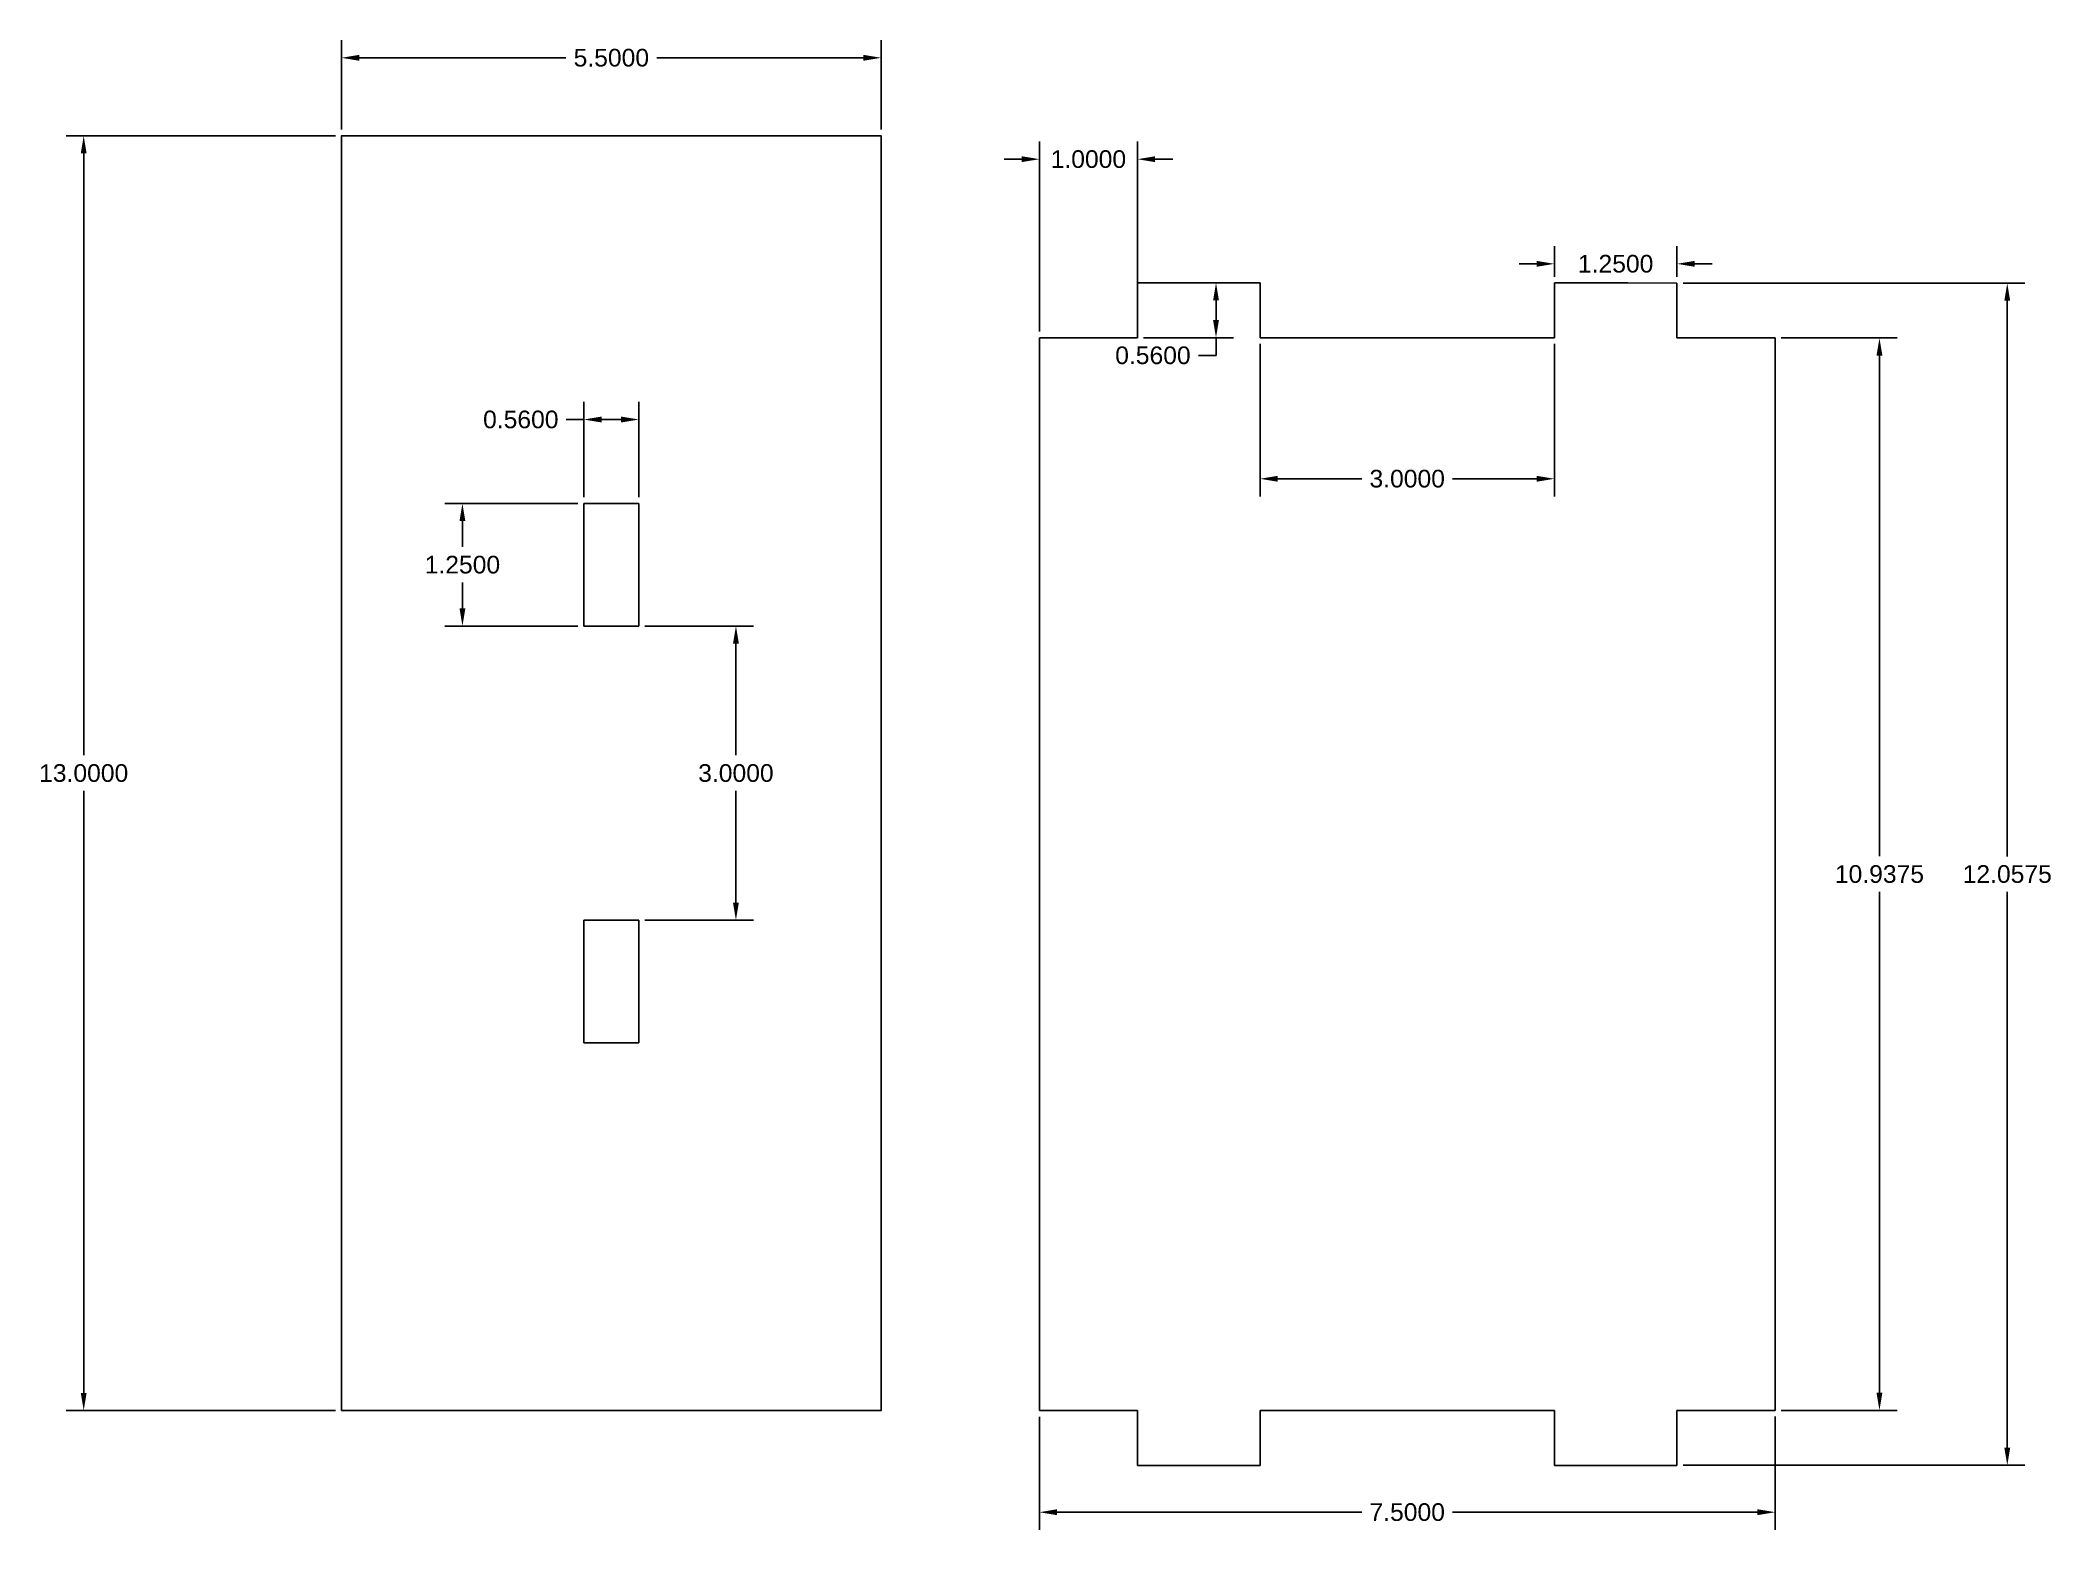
# Model space of a CAD drawing. Header units: centimetres. Extents: x -3.1 to 17.4, y -1.2 to 14.
import ezdxf

# ---------------------------------------------------------------- set-up
doc = ezdxf.new("R2010")
doc.units = ezdxf.units.CM
doc.header["$MEASUREMENT"] = 0
doc.styles.get("Standard").update_dxf_attribs({"font": 'arial.ttf'})
doc.dimstyles.get("Standard").update_dxf_attribs({"dimtxt": 0.18, "dimasz": 0.18, "dimexe": 0.18, "dimexo": 0.0625, "dimgap": 0.09, "dimtad": 0, "dimtih": 1, "dimtoh": 1, "dimdec": 4, "dimzin": 0, "dimdsep": 46, "dimtxsty": 'Standard', "dimcen": 0.09, "dimadec": 0, "dimazin": 0, "dimtfac": 1, "dimtdec": 4, "dimtofl": 0, "dimtmove": 0, "dimatfit": 3, "dimfxl": 1, "dimtolj": 1, "dimtzin": 0, "dimarcsym": 0})

# ---------------------------------------------------------------- blocks, each defined once
blk = doc.blocks.new('*D1')
at = {"color": 0, "lineweight": -2, "transparency": 16777216}
for p, q in [((-0.075, 13.012), (-2.822, 13.012)), ((-2.642, 12.832), (-2.642, 6.694)), ((-2.642, 0.192), (-2.642, 6.33)), ((-0.075, 0.012), (-2.822, 0.012))]:
    blk.add_line(p, q, dxfattribs=at)
at = {"color": 0, "transparency": 16777216}
for points in [[(-2.672, 12.832), (-2.612, 12.832), (-2.642, 13.012)], [(-2.672, 0.192), (-2.612, 0.192), (-2.642, 0.012)]]:
    blk.add_solid(points, dxfattribs=at)
at = {"layer": 'Defpoints', "color": 0, "transparency": 16777216}
for p in [(-0.013, 13.012), (-2.642, 0.012), (-0.013, 0.012)]:
    blk.add_point(p, dxfattribs=at)
at = {"color": 0, "transparency": 16777216, "insert": (-2.642, 6.512), "char_height": 0.18, "attachment_point": 5}
blk.add_mtext('\\A1;13.0000', dxfattribs=at)
blk = doc.blocks.new('*D3')
at = {"color": 0, "lineweight": -2, "transparency": 16777216}
for p, q in [((-0.013, 13.075), (-0.013, 13.987)), ((5.487, 13.075), (5.487, 13.987)), ((0.167, 13.807), (2.274, 13.807)), ((5.307, 13.807), (3.2, 13.807))]:
    blk.add_line(p, q, dxfattribs=at)
at = {"color": 0, "transparency": 16777216}
for points in [[(0.167, 13.837), (0.167, 13.777), (-0.013, 13.807)], [(5.307, 13.837), (5.307, 13.777), (5.487, 13.807)]]:
    blk.add_solid(points, dxfattribs=at)
at = {"layer": 'Defpoints', "color": 0, "transparency": 16777216}
for p in [(5.487, 13.807), (-0.013, 13.012), (5.487, 13.012)]:
    blk.add_point(p, dxfattribs=at)
at = {"color": 0, "transparency": 16777216, "insert": (2.737, 13.807), "char_height": 0.18, "attachment_point": 5}
blk.add_mtext('\\A1;5.5000', dxfattribs=at)
blk = doc.blocks.new('*D7')
at = {"color": 0, "lineweight": -2, "transparency": 16777216}
for p, q in [((7.1, 11.015), (7.1, 12.953)), ((8.1, 11.015), (8.1, 12.953)), ((6.92, 12.773), (6.74, 12.773)), ((8.28, 12.773), (8.46, 12.773))]:
    blk.add_line(p, q, dxfattribs=at)
at = {"color": 0, "transparency": 16777216}
for points in [[(6.92, 12.803), (6.92, 12.743), (7.1, 12.773)], [(8.28, 12.803), (8.28, 12.743), (8.1, 12.773)]]:
    blk.add_solid(points, dxfattribs=at)
at = {"layer": 'Defpoints', "color": 0, "transparency": 16777216}
for p in [(7.1, 12.773), (7.1, 10.952), (8.1, 10.952)]:
    blk.add_point(p, dxfattribs=at)
at = {"color": 0, "transparency": 16777216, "insert": (7.6, 12.773), "char_height": 0.18, "attachment_point": 5}
blk.add_mtext('\\A1;1.0000', dxfattribs=at)
blk = doc.blocks.new('*D8')
at = {"color": 0, "lineweight": -2, "transparency": 16777216}
for p, q in [((8.163, 11.512), (9.081, 11.512)), ((8.901, 11.332), (8.901, 11.132)), ((8.163, 10.952), (9.081, 10.952)), ((8.901, 10.952), (8.901, 10.772)), ((8.901, 10.772), (8.721, 10.772))]:
    blk.add_line(p, q, dxfattribs=at)
at = {"color": 0, "transparency": 16777216}
for points in [[(8.871, 11.332), (8.931, 11.332), (8.901, 11.512)], [(8.871, 11.132), (8.931, 11.132), (8.901, 10.952)]]:
    blk.add_solid(points, dxfattribs=at)
at = {"layer": 'Defpoints', "color": 0, "transparency": 16777216}
for p in [(8.1, 11.512), (8.1, 10.952), (8.901, 10.952)]:
    blk.add_point(p, dxfattribs=at)
at = {"color": 0, "transparency": 16777216, "insert": (8.258, 10.772), "char_height": 0.18, "attachment_point": 5}
blk.add_mtext('\\A1;0.5600', dxfattribs=at)
blk = doc.blocks.new('*D9')
at = {"color": 0, "lineweight": -2, "transparency": 16777216}
for p, q in [((7.1, -0.051), (7.1, -1.205)), ((14.6, -0.05), (14.6, -1.205)), ((7.28, -1.025), (10.388, -1.025)), ((14.42, -1.025), (11.313, -1.025))]:
    blk.add_line(p, q, dxfattribs=at)
at = {"color": 0, "transparency": 16777216}
for points in [[(7.28, -0.995), (7.28, -1.055), (7.1, -1.025)], [(14.42, -0.995), (14.42, -1.055), (14.6, -1.025)]]:
    blk.add_solid(points, dxfattribs=at)
at = {"layer": 'Defpoints', "color": 0, "transparency": 16777216}
for p in [(7.1, 0.011), (14.6, 0.013), (14.6, -1.025)]:
    blk.add_point(p, dxfattribs=at)
at = {"color": 0, "transparency": 16777216, "insert": (10.85, -1.025), "char_height": 0.18, "attachment_point": 5}
blk.add_mtext('\\A1;7.5000', dxfattribs=at)
blk = doc.blocks.new('*D11')
at = {"color": 0, "lineweight": -2, "transparency": 16777216}
for p, q in [((13.663, 11.51), (17.147, 11.51)), ((16.967, 11.33), (16.967, 5.663)), ((16.967, -0.367), (16.967, 5.3)), ((13.663, -0.547), (17.147, -0.547))]:
    blk.add_line(p, q, dxfattribs=at)
at = {"color": 0, "transparency": 16777216}
for points in [[(16.937, 11.33), (16.997, 11.33), (16.967, 11.51)], [(16.937, -0.367), (16.997, -0.367), (16.967, -0.547)]]:
    blk.add_solid(points, dxfattribs=at)
at = {"layer": 'Defpoints', "color": 0, "transparency": 16777216}
for p in [(13.6, 11.51), (13.6, -0.547), (16.967, -0.547)]:
    blk.add_point(p, dxfattribs=at)
at = {"color": 0, "transparency": 16777216, "insert": (16.967, 5.482), "char_height": 0.18, "attachment_point": 5}
blk.add_mtext('\\A1;12.0575', dxfattribs=at)
blk = doc.blocks.new('*D12')
at = {"color": 0, "lineweight": -2, "transparency": 16777216}
for p, q in [((14.663, 10.95), (15.844, 10.95)), ((15.664, 10.77), (15.664, 5.664)), ((15.664, 0.193), (15.664, 5.3)), ((14.663, 0.013), (15.844, 0.013))]:
    blk.add_line(p, q, dxfattribs=at)
at = {"color": 0, "transparency": 16777216}
for points in [[(15.634, 10.77), (15.694, 10.77), (15.664, 10.95)], [(15.634, 0.193), (15.694, 0.193), (15.664, 0.013)]]:
    blk.add_solid(points, dxfattribs=at)
at = {"layer": 'Defpoints', "color": 0, "transparency": 16777216}
for p in [(14.6, 10.95), (14.6, 0.013), (15.664, 0.013)]:
    blk.add_point(p, dxfattribs=at)
at = {"color": 0, "transparency": 16777216, "insert": (15.664, 5.482), "char_height": 0.18, "attachment_point": 5}
blk.add_mtext('\\A1;10.9375', dxfattribs=at)
blk = doc.blocks.new('*D13')
at = {"color": 0, "lineweight": -2, "transparency": 16777216}
for p, q in [((12.17, 11.706), (11.99, 11.706)), ((12.35, 11.573), (12.35, 11.886)), ((13.6, 11.573), (13.6, 11.886)), ((13.78, 11.706), (13.96, 11.706))]:
    blk.add_line(p, q, dxfattribs=at)
at = {"color": 0, "transparency": 16777216}
for points in [[(12.17, 11.736), (12.17, 11.676), (12.35, 11.706)], [(13.78, 11.736), (13.78, 11.676), (13.6, 11.706)]]:
    blk.add_solid(points, dxfattribs=at)
at = {"layer": 'Defpoints', "color": 0, "transparency": 16777216}
for p in [(12.35, 11.706), (12.35, 11.51), (13.6, 11.51)]:
    blk.add_point(p, dxfattribs=at)
at = {"color": 0, "transparency": 16777216, "insert": (12.975, 11.706), "char_height": 0.18, "attachment_point": 5}
blk.add_mtext('\\A1;1.2500', dxfattribs=at)
blk = doc.blocks.new('*D20')
at = {"color": 0, "lineweight": -2, "transparency": 16777216}
for p, q in [((9.35, 10.89), (9.35, 9.334)), ((12.35, 10.89), (12.35, 9.334)), ((9.53, 9.514), (10.387, 9.514)), ((12.17, 9.514), (11.313, 9.514))]:
    blk.add_line(p, q, dxfattribs=at)
at = {"color": 0, "transparency": 16777216}
for points in [[(9.53, 9.544), (9.53, 9.484), (9.35, 9.514)], [(12.17, 9.544), (12.17, 9.484), (12.35, 9.514)]]:
    blk.add_solid(points, dxfattribs=at)
at = {"layer": 'Defpoints', "color": 0, "transparency": 16777216}
for p in [(9.35, 10.952), (12.35, 10.952), (9.35, 9.514)]:
    blk.add_point(p, dxfattribs=at)
at = {"color": 0, "transparency": 16777216, "insert": (10.85, 9.514), "char_height": 0.18, "attachment_point": 5}
blk.add_mtext('\\A1;3.0000', dxfattribs=at)
blk = doc.blocks.new('*D21')
at = {"color": 0, "lineweight": -2, "transparency": 16777216}
for p, q in [((3.08, 8.012), (4.187, 8.012)), ((4.007, 7.832), (4.007, 6.694)), ((4.007, 5.192), (4.007, 6.33)), ((3.08, 5.012), (4.187, 5.012))]:
    blk.add_line(p, q, dxfattribs=at)
at = {"color": 0, "transparency": 16777216}
for points in [[(3.977, 7.832), (4.037, 7.832), (4.007, 8.012)], [(3.977, 5.192), (4.037, 5.192), (4.007, 5.012)]]:
    blk.add_solid(points, dxfattribs=at)
at = {"layer": 'Defpoints', "color": 0, "transparency": 16777216}
for p in [(3.017, 8.012), (3.017, 5.012), (4.007, 5.012)]:
    blk.add_point(p, dxfattribs=at)
at = {"color": 0, "transparency": 16777216, "insert": (4.007, 6.512), "char_height": 0.18, "attachment_point": 5}
blk.add_mtext('\\A1;3.0000', dxfattribs=at)
blk = doc.blocks.new('*D22')
at = {"color": 0, "lineweight": -2, "transparency": 16777216}
for p, q in [((2.457, 9.325), (2.457, 10.298)), ((3.017, 9.325), (3.017, 10.298)), ((2.457, 10.118), (2.277, 10.118)), ((2.837, 10.118), (2.637, 10.118))]:
    blk.add_line(p, q, dxfattribs=at)
at = {"color": 0, "transparency": 16777216}
for points in [[(2.637, 10.148), (2.637, 10.088), (2.457, 10.118)], [(2.837, 10.148), (2.837, 10.088), (3.017, 10.118)]]:
    blk.add_solid(points, dxfattribs=at)
at = {"layer": 'Defpoints', "color": 0, "transparency": 16777216}
for p in [(2.457, 10.118), (2.457, 9.262), (3.017, 9.262)]:
    blk.add_point(p, dxfattribs=at)
at = {"color": 0, "transparency": 16777216, "insert": (1.814, 10.118), "char_height": 0.18, "attachment_point": 5}
blk.add_mtext('\\A1;0.5600', dxfattribs=at)
blk = doc.blocks.new('*D23')
at = {"color": 0, "lineweight": -2, "transparency": 16777216}
for p, q in [((2.395, 9.262), (1.039, 9.262)), ((1.219, 9.082), (1.219, 8.819)), ((1.219, 8.192), (1.219, 8.455)), ((2.395, 8.012), (1.039, 8.012))]:
    blk.add_line(p, q, dxfattribs=at)
at = {"color": 0, "transparency": 16777216}
for points in [[(1.189, 9.082), (1.249, 9.082), (1.219, 9.262)], [(1.189, 8.192), (1.249, 8.192), (1.219, 8.012)]]:
    blk.add_solid(points, dxfattribs=at)
at = {"layer": 'Defpoints', "color": 0, "transparency": 16777216}
for p in [(1.219, 9.262), (2.457, 9.262), (2.457, 8.012)]:
    blk.add_point(p, dxfattribs=at)
at = {"color": 0, "transparency": 16777216, "insert": (1.219, 8.637), "char_height": 0.18, "attachment_point": 5}
blk.add_mtext('\\A1;1.2500', dxfattribs=at)

msp = doc.modelspace()

# ---------------------------------------------------------------- linework, layer by layer
for p, q in [((8.10009, 10.95201), (8.10009, 11.51201)), ((9.35009, 11.51201), (9.35009, 10.95201)), ((12.35009, 10.95201), (12.35009, 11.51201)), ((12.35009, 11.51201), (13.10009, 11.51201)), ((12.35009, 11.51201), (13.60008, 11.51035)), ((13.60008, 11.51035), (13.60008, 10.95035)), ((8.10009, 10.95201), (7.10009, 10.95201)), ((12.35009, 10.95201), (9.35009, 10.95201)), ((13.60008, 10.95035), (14.60009, 10.95035)), ((14.60009, 10.95035), (14.60009, 0.01284)), ((2.45701, 8.01201), (2.45701, 9.26201)), ((2.45701, 9.26201), (3.01701, 9.26201)), ((3.01701, 9.26201), (3.01701, 8.01201)), ((3.01701, 8.01201), (2.45701, 8.01201)), ((2.45701, 3.76201), (2.45701, 5.01201)), ((2.45701, 5.01201), (3.01701, 5.01201)), ((3.01701, 5.01201), (3.01701, 3.76201)), ((3.01701, 3.76201), (2.45701, 3.76201)), ((8.10009, 0.01118), (7.10009, 0.01118)), ((8.10009, 0.01118), (8.10009, -0.54882)), ((9.35009, -0.54882), (9.35009, 0.01118)), ((12.35009, 0.01118), (9.35009, 0.01118)), ((12.35009, 0.01118), (12.35009, -0.54882)), ((13.60008, -0.54716), (13.60008, 0.01284)), ((13.60008, 0.01284), (14.60009, 0.01284)), ((12.35009, -0.54882), (13.60008, -0.54716)), ((12.35009, -0.54882), (13.10009, -0.54882))]:
    msp.add_line(p, q)
msp.add_lwpolyline([(-0.01299, 0.01201), (5.48701, 0.01201), (5.48701, 13.01201), (-0.01299, 13.01201)], close=True)
for points in [[(9.35009, 11.51201), (8.10009, 11.51201)], [(7.10009, 10.95201), (7.10009, 5.48201)], [(7.10009, 0.01118), (7.10009, 5.48118)], [(9.35009, -0.54882), (8.10009, -0.54882)]]:
    msp.add_lwpolyline(points)

# ---------------------------------------------------------------- dimensions: what is measured, and where the dimension line sits
for base, p1, p2, picture, middle in [((5.48701, 13.80655), (-0.01299, 13.01201), (5.48701, 13.01201), '*D3', (2.73701, 13.80655)), ((7.10009, 12.77335), (8.10009, 10.95201), (7.10009, 10.95201), '*D7', (7.60009, 12.77335)), ((12.35009, 11.70594), (13.60008, 11.51035), (12.35009, 11.51035), '*D13', (12.97509, 11.70594)), ((9.35009, 9.51413), (12.35009, 10.95201), (9.35009, 10.95201), '*D20', (10.85009, 9.51413)), ((2.45701, 10.11841), (3.01701, 9.26201), (2.45701, 9.26201), '*D22', (1.81368, 10.11841)), ((14.60009, -1.02454), (7.10009, 0.01118), (14.60009, 0.01284), '*D9', (10.85009, -1.02454))]:
    dim = msp.add_linear_dim(base=base, p1=p1, p2=p2, dimstyle='Standard')
    dim.commit()
    dim.dimension.update_dxf_attribs({"geometry": picture, "text_midpoint": middle})
for base, p1, p2, picture, middle in [((-2.64215, 0.01201), (-0.01299, 13.01201), (-0.01299, 0.01201), '*D1', (-2.64215, 6.51201)), ((8.90116, 10.95201), (8.10009, 11.51201), (8.10009, 10.95201), '*D8', (8.25784, 10.77201)), ((16.96693, -0.54716), (13.60008, 11.51035), (13.60008, -0.54716), '*D11', (16.96693, 5.4816)), ((15.66354, 0.01284), (14.60009, 10.95035), (14.60009, 0.01284), '*D12', (15.66354, 5.4816)), ((1.2194, 9.26201), (2.45701, 8.01201), (2.45701, 9.26201), '*D23', (1.2194, 8.63701)), ((4.00696, 5.01201), (3.01701, 8.01201), (3.01701, 5.01201), '*D21', (4.00696, 6.51201))]:
    dim = msp.add_linear_dim(base=base, p1=p1, p2=p2, angle=90, dimstyle='Standard')
    dim.commit()
    dim.dimension.update_dxf_attribs({"geometry": picture, "text_midpoint": middle})

doc.saveas('drawing.dxf')
